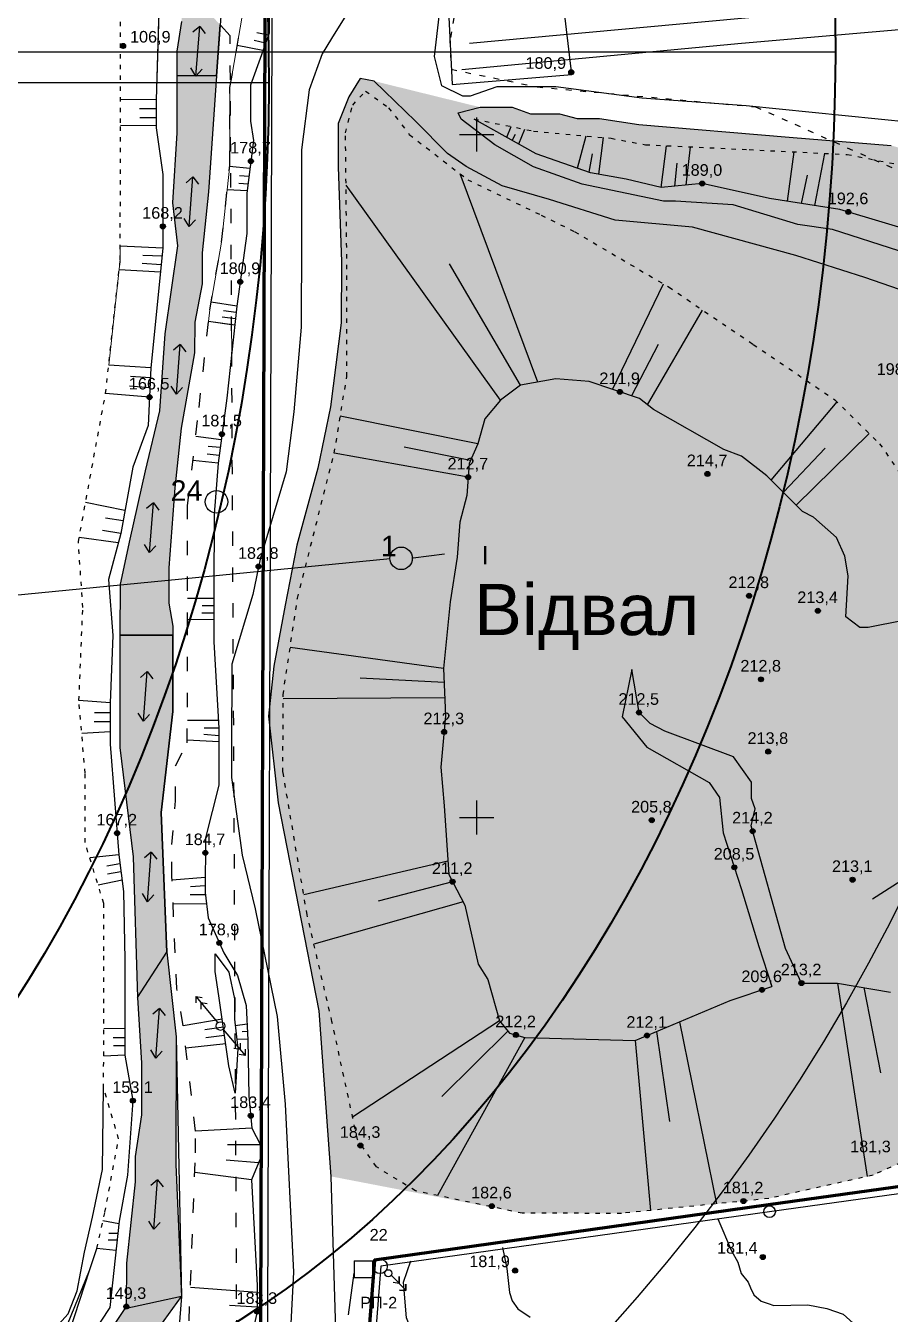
# Model space of a CAD drawing. Header units: millimetres. Extents: x 6127 to 9314, y 4730 to 7085.
# Drawn here: x 7268 to 7521.1, y 5654.5 to 6031.9 of the extents above; entities that cross this region are included whole.
import ezdxf

# ---------------------------------------------------------------- set-up
doc = ezdxf.new("R2010")
doc.units = ezdxf.units.MM
doc.header["$LTSCALE"] = 0.7
doc.linetypes.add('ACAD_ISO03W100', pattern=[30, 12, -18])
for name, color, linetype in [('відм', 14, 'Continuous'), ('горизонталі', 22, 'Continuous'), ('горный отвод', 7, 'Continuous'), ('свердловини', 7, 'Continuous'), ('чорн', 255, 'Continuous')]:
    doc.layers.add(name, color=color, linetype=linetype)
doc.layers.add('ИзосеймРадиус', color=90, linetype='Continuous', lineweight=30)
doc.layers.add('СейсмобезпечнаВідстань', color=210, linetype='Continuous', lineweight=30)
doc.styles.get("Standard").update_dxf_attribs({"font": 'arial.ttf'})

# ---------------------------------------------------------------- blocks, each defined once
blk = doc.blocks.new('1')
at = {"layer": 'чорн', "color": 7, "ltscale": 0.2, "transparency": 33554687}
for p, q in [((5601.51, 1990.78), (5598.6, 1986.67)), ((5594.99, 1981.51), (5597.87, 1985.63))]:
    blk.add_line(p, q, dxfattribs=at)
for points in [[(5601.51, 1990.78), (5600.59, 1990.54)], [(5601.51, 1990.78), (5601.59, 1989.83)], [(5600.83, 1989.82), (5599.91, 1989.58)], [(5600.83, 1989.82), (5600.92, 1988.87)], [(5595.66, 1982.47), (5595.57, 1983.42)], [(5594.99, 1981.51), (5594.9, 1982.46)], [(5594.99, 1981.51), (5595.9, 1981.75)], [(5595.66, 1982.47), (5596.58, 1982.71)]]:
    blk.add_lwpolyline(points, dxfattribs=at)
blk.add_circle((5598.25, 1986.14), 0.633, dxfattribs=at)

msp = doc.modelspace()

# ---------------------------------------------------------------- hatches: boundary and pattern name
at = {"ltscale": 0.2, "transparency": 33554687}
h = msp.add_hatch(color=8, dxfattribs=at)
h.dxf.hatch_style = 1
h.paths.add_polyline_path([(7312.24, 6024.44), (7312.23, 6017.23), (7323.79, 6017.23), (7324.86, 6032.14), (7314.59, 6043.47), (7313.54, 6033.14)])
h = msp.add_hatch(color=8, dxfattribs=at)
h.dxf.hatch_style = 1
h.paths.add_polyline_path([(7323.79, 6017.23), (7312.23, 6017.23), (7312.21, 6000.53), (7310.89, 5980.04), (7312.37, 5967.44), (7308.66, 5941.62), (7307.14, 5919.05), (7302.95, 5901.55), (7298.46, 5881.52), (7295.58, 5868.31), (7295.58, 5868.01), (7309.83, 5869.4), (7309.83, 5873.11), (7311.59, 5896.56), (7313.43, 5914.02), (7317.42, 5936.05), (7317.43, 5945.07), (7319.63, 5956.32), (7319.64, 5965.31), (7321.49, 5983.26)])
h.paths.add_polyline_path([(7309.82, 5862.74), (7309.83, 5869.4), (7295.58, 5868.01), (7295.56, 5853.41), (7311.04, 5853.41), (7311.04, 5856.03)])
h.paths.add_polyline_path([(7296.8, 5923.49), (7310.38, 5923.47), (7310.39, 5930.48), (7296.8, 5930.49)], flags=25)
h.paths.add_polyline_path([(7300.7, 5973.49), (7314.29, 5973.47), (7314.29, 5980.48), (7300.71, 5980.5)], flags=25)
h.paths.add_polyline_path([(7308.88, 5891.22), (7321.21, 5891.23), (7321.2, 5900.27), (7308.87, 5900.25)], flags=24)
h = msp.add_hatch(color=8, dxfattribs=at)
h.dxf.hatch_style = 1
h.paths.add_polyline_path([(7311.01, 5831.01), (7311.01, 5853.41), (7295.56, 5853.41), (7295.52, 5820.45), (7299.39, 5788.42), (7300.68, 5747.27), (7309.32, 5760.52), (7307.59, 5801.42)])
h.paths.add_polyline_path([(7287.29, 5795.78), (7300.88, 5795.76), (7300.88, 5802.77), (7287.3, 5802.79)], flags=9)
h = msp.add_hatch(color=8, dxfattribs=at)
h.dxf.hatch_style = 1
h.paths.add_polyline_path([(7311.95, 5698.36), (7312, 5735.74), (7309.32, 5760.52), (7300.68, 5747.27), (7301.84, 5728.07), (7301.82, 5712.85), (7300.05, 5700.7), (7300.04, 5693.29), (7297.42, 5669.48), (7297.41, 5657.45, -0.413869), (7298.14, 5656.72, -0.139268), (7298.03, 5656.34), (7313.57, 5659.73)])
h.paths.add_polyline_path([(7290, 5657.12), (7303.59, 5657.11), (7303.6, 5664.11), (7290.01, 5664.13)], flags=9)
h.paths.add_polyline_path([(7291.94, 5717.45), (7305.52, 5717.44), (7305.53, 5724.44), (7291.94, 5724.46)], flags=9)
h = msp.add_hatch(color=8, dxfattribs=at)
h.dxf.hatch_style = 1
h.paths.add_polyline_path([(7313.57, 5659.73), (7298.03, 5656.34, -0.424208), (7297, 5656.11), (7289.88, 5645.42), (7284.09, 5638.97), (7274.09, 5623.35), (7271.72, 5618.1), (7269.12, 5601.03), (7270.42, 5583.94), (7270.41, 5574.94), (7271.94, 5560.79), (7284.79, 5565.46), (7284.79, 5568.01), (7283.22, 5582.7), (7283.25, 5607.17), (7286.35, 5621.96), (7290.7, 5628.1)])
h.paths.add_polyline_path([(7285.94, 5621.47), (7299.52, 5621.45), (7299.53, 5628.46), (7285.95, 5628.48)], flags=24)
at = {"layer": 'відм', "ltscale": 0.2}
h = msp.add_hatch(color=256, dxfattribs=at)
h.dxf.hatch_style = 1
h.paths.add_polyline_path([(7297.18, 6025.95, 1), (7295.72, 6025.95, 1)])
h = msp.add_hatch(color=32, dxfattribs=at)
h.dxf.hatch_style = 1
h.paths.add_polyline_path([(7484.5, 5671.24, 1), (7483.04, 5671.24, 1)])
h = msp.add_hatch(color=32, dxfattribs=at)
h.dxf.hatch_style = 1
h.paths.add_polyline_path([(7411.97, 5667.28, 1), (7410.51, 5667.28, 1)])
at = {"layer": 'чорн', "ltscale": 0.2}
h = msp.add_hatch(color=256, dxfattribs=at)
h.dxf.hatch_style = 1
h.paths.add_polyline_path([(7428.43, 6018.24, 1), (7426.97, 6018.24, 1)])
at = {"layer": 'чорн', "ltscale": 0.2, "true_color": 0xf5f500}
h = msp.add_hatch(color=2, dxfattribs=at)
h.dxf.hatch_style = 1
h.paths.add_polyline_path([(7594.9, 5772.17), (7601.74, 5784.57), (7612.96, 5807.35), (7615.81, 5818.55), (7619.15, 5884.67), (7615.07, 5901.6), (7608.55, 5927.73), (7602.87, 5947.37), (7596.13, 5963.26), (7589.81, 5971.68), (7580.77, 5977.39), (7556.46, 5986.69), (7521.33, 5996.81), (7491.5, 5999.28), (7447.45, 6002.95), (7435.91, 6004.7), (7429.43, 6004.71), (7424.29, 6006.1), (7415.8, 6006.11), (7410.37, 6008), (7400.98, 6008.01), (7369.96, 6015.66), (7365.9, 6016.44), (7362.57, 6011.03), (7359.44, 6003.22), (7359.42, 5990.5), (7360.37, 5962.75), (7360.35, 5944.9), (7357.22, 5920.26), (7353.5, 5902.25), (7347.36, 5879.74), (7343.89, 5862.19), (7340.56, 5844.34), (7339.07, 5829.65), (7341.91, 5804.24), (7353.8, 5743.38), (7357.27, 5694.88), (7413.35, 5684.07), (7442.36, 5684.03), (7485.55, 5688.38), (7516.07, 5695.23), (7544.27, 5707.9), (7551.94, 5710), (7563.51, 5715.69), (7576.84, 5730.68), (7568.62, 5734.45), (7575.33, 5739.18), (7580.08, 5750.44)])
at = {"layer": 'чорн', "ltscale": 0.2}
h = msp.add_hatch(color=256, dxfattribs=at)
h.dxf.hatch_style = 1
h.paths.add_polyline_path([(7334.6, 5992.19, 1), (7333.14, 5992.19, 1)])
h = msp.add_hatch(color=256, dxfattribs=at)
h.dxf.hatch_style = 1
h.paths.add_polyline_path([(7466.77, 5985.66, 1), (7465.31, 5985.66, 1)])
h = msp.add_hatch(color=256, dxfattribs=at)
h.dxf.hatch_style = 1
h.paths.add_polyline_path([(7509.55, 5977.33, 1), (7508.09, 5977.33, 1)])
h = msp.add_hatch(color=256, dxfattribs=at)
h.dxf.hatch_style = 1
h.paths.add_polyline_path([(7308.84, 5973.09, 1), (7307.38, 5973.09, 1)])
h = msp.add_hatch(color=256, dxfattribs=at)
h.dxf.hatch_style = 1
h.paths.add_polyline_path([(7331.51, 5956.87, 1), (7330.04, 5956.87, 1)])
h = msp.add_hatch(color=256, dxfattribs=at)
h.dxf.hatch_style = 1
h.paths.add_polyline_path([(7442.68, 5924.63, 1), (7441.22, 5924.63, 1)])
h = msp.add_hatch(color=256, dxfattribs=at)
h.dxf.hatch_style = 1
h.paths.add_polyline_path([(7304.94, 5923.09, 1), (7303.47, 5923.09, 1)])
h = msp.add_hatch(color=256, dxfattribs=at)
h.dxf.hatch_style = 1
h.paths.add_polyline_path([(7326.13, 5912.26, 1), (7324.67, 5912.26, 1)])
h = msp.add_hatch(color=256, dxfattribs=at)
h.dxf.hatch_style = 1
h.paths.add_polyline_path([(7398.23, 5899.64, 1), (7396.77, 5899.64, 1)])
h = msp.add_hatch(color=256, dxfattribs=at)
h.dxf.hatch_style = 1
h.paths.add_polyline_path([(7468.28, 5900.6, 1), (7466.82, 5900.6, 1)])
h = msp.add_hatch(color=256, dxfattribs=at)
h.dxf.hatch_style = 1
h.paths.add_polyline_path([(7336.87, 5873.47, 1), (7335.4, 5873.48, 1)])
h = msp.add_hatch(color=256, dxfattribs=at)
h.dxf.hatch_style = 1
h.paths.add_polyline_path([(7480.47, 5864.91, 1), (7479.01, 5864.91, 1)])
h = msp.add_hatch(color=256, dxfattribs=at)
h.dxf.hatch_style = 1
h.paths.add_polyline_path([(7500.64, 5860.52, 1), (7499.17, 5860.52, 1)])
h = msp.add_hatch(color=256, dxfattribs=at)
h.dxf.hatch_style = 1
h.paths.add_polyline_path([(7483.98, 5840.45, 1), (7482.52, 5840.45, 1)])
h = msp.add_hatch(color=256, dxfattribs=at)
h.dxf.hatch_style = 1
h.paths.add_polyline_path([(7448.26, 5830.72, 1), (7446.8, 5830.72, 1)])
h = msp.add_hatch(color=256, dxfattribs=at)
h.dxf.hatch_style = 1
h.paths.add_polyline_path([(7391.2, 5825.03, 1), (7389.74, 5825.03, 1)])
h = msp.add_hatch(color=256, dxfattribs=at)
h.dxf.hatch_style = 1
h.paths.add_polyline_path([(7486.08, 5819.27, 1), (7484.62, 5819.27, 1)])
h = msp.add_hatch(color=256, dxfattribs=at)
h.dxf.hatch_style = 1
h.paths.add_polyline_path([(7451.98, 5799.17, 1), (7450.51, 5799.18, 1)])
h = msp.add_hatch(color=256, dxfattribs=at)
h.dxf.hatch_style = 1
h.paths.add_polyline_path([(7481.54, 5795.96, 1), (7480.08, 5795.96, 1)])
h = msp.add_hatch(color=256, dxfattribs=at)
h.dxf.hatch_style = 1
h.paths.add_polyline_path([(7295.43, 5795.38, 1), (7293.97, 5795.38, 1)])
h = msp.add_hatch(color=256, dxfattribs=at)
h.dxf.hatch_style = 1
h.paths.add_polyline_path([(7321.28, 5789.62, 1), (7319.82, 5789.62, 1)])
h = msp.add_hatch(color=256, dxfattribs=at)
h.dxf.hatch_style = 1
h.paths.add_polyline_path([(7476.17, 5785.38, 1), (7474.71, 5785.38, 1)])
h = msp.add_hatch(color=256, dxfattribs=at)
h.dxf.hatch_style = 1
h.paths.add_polyline_path([(7393.66, 5781.17, 1), (7392.19, 5781.17, 1)])
h = msp.add_hatch(color=256, dxfattribs=at)
h.dxf.hatch_style = 1
h.paths.add_polyline_path([(7510.8, 5781.75, 1), (7509.34, 5781.75, 1)])
h = msp.add_hatch(color=256, dxfattribs=at)
h.dxf.hatch_style = 1
h.paths.add_polyline_path([(7325.38, 5763.23, 1), (7323.91, 5763.24, 1)])
h = msp.add_hatch(color=256, dxfattribs=at)
h.dxf.hatch_style = 1
h.paths.add_polyline_path([(7495.81, 5751.49, 1), (7494.34, 5751.49, 1)])
h = msp.add_hatch(color=256, dxfattribs=at)
h.dxf.hatch_style = 1
h.paths.add_polyline_path([(7484.27, 5749.49, 1), (7482.8, 5749.49, 1)])
h = msp.add_hatch(color=256, dxfattribs=at)
h.dxf.hatch_style = 1
h.paths.add_polyline_path([(7412.22, 5736.29, 1), (7410.76, 5736.29, 1)])
h = msp.add_hatch(color=256, dxfattribs=at)
h.dxf.hatch_style = 1
h.paths.add_polyline_path([(7450.59, 5736.12, 1), (7449.13, 5736.12, 1)])
h = msp.add_hatch(color=256, dxfattribs=at)
h.dxf.hatch_style = 1
h.paths.add_polyline_path([(7300.08, 5717.05, 1), (7298.61, 5717.06, 1)])
h = msp.add_hatch(color=256, dxfattribs=at)
h.dxf.hatch_style = 1
h.paths.add_polyline_path([(7334.6, 5712.62, 1), (7333.13, 5712.62, 1)])
h = msp.add_hatch(color=256, dxfattribs=at)
h.dxf.hatch_style = 1
h.paths.add_polyline_path([(7366.69, 5703.9, 1), (7365.22, 5703.9, 1)])
h = msp.add_hatch(color=256, dxfattribs=at)
h.dxf.hatch_style = 1
h.paths.add_polyline_path([(7405.14, 5686.15, 1), (7403.68, 5686.16, 1)])
h = msp.add_hatch(color=256, dxfattribs=at)
h.dxf.hatch_style = 1
h.paths.add_polyline_path([(7478.82, 5687.63, 1), (7477.36, 5687.63, 1)])
h = msp.add_hatch(color=256, dxfattribs=at)
h.dxf.hatch_style = 1
h.paths.add_polyline_path([(7298.14, 5656.72, 1), (7296.68, 5656.72, 1)])
h = msp.add_hatch(color=256, dxfattribs=at)
h.dxf.hatch_style = 1
h.paths.add_polyline_path([(7336.46, 5655.26, 1), (7335, 5655.26, 1)])

# ---------------------------------------------------------------- linework, layer by layer
at = {"color": 8, "ltscale": 0.2, "transparency": 33554687}
for points in [[(7323.79, 6017.23), (7324.86, 6032.14)], [(7323.79, 6017.23), (7312.23, 6017.23)], [(7309.32, 5760.52), (7307.59, 5801.42), (7311.01, 5831.01), (7311.01, 5853.41), (7295.56, 5853.41), (7295.52, 5820.45), (7299.39, 5788.42), (7300.68, 5747.27), (7309.32, 5760.52)], [(7295.56, 5853.41), (7311.04, 5853.41)], [(7300.68, 5747.27), (7309.32, 5760.52), (7312, 5735.74), (7313.57, 5659.73)], [(7313.57, 5659.73), (7297, 5656.11)], [(7297, 5656.11), (7297.41, 5657.45)]]:
    msp.add_lwpolyline(points, dxfattribs=at)
at = {"ltscale": 0.2, "transparency": 33554687}
msp.add_lwpolyline([(7290.7, 5628.1), (7313.57, 5659.73)], dxfattribs=at)
at = {"color": 3, "ltscale": 0.2, "transparency": 33554687}
for centre, radius in [((7031.15, 6019.46), 550), ((7118.46, 5800.5), 553)]:
    msp.add_circle(centre, radius, dxfattribs=at)
at = {"layer": 'відм', "color": 7, "ltscale": 0.2}
msp.add_circle((7296.45, 6025.95), 0.733, dxfattribs=at)
at = {"layer": 'відм', "color": 32, "ltscale": 0.2}
for centre in [(7483.77, 5671.24), (7411.24, 5667.28)]:
    msp.add_circle(centre, 0.733, dxfattribs=at)
at = {"layer": 'горизонталі', "color": 32}
for points in [[(7470.62, 5682.41), (7474.56, 5673.04), (7476.43, 5669.72), (7477.46, 5666.4), (7479.53, 5663.91), (7480.15, 5662.25), (7481.19, 5660.17), (7483.26, 5658.3), (7485.33, 5657.68), (7486.99, 5657.05), (7496.95, 5657.25), (7502.55, 5656.2), (7507.32, 5654.54), (7510.22, 5651.84)], [(7407.55, 5674.04), (7408.78, 5667.93), (7409.61, 5660.88), (7410.43, 5658.39), (7412.09, 5656.1), (7415.61, 5653.61)], [(7362.42, 5654.28), (7364.11, 5666.57)]]:
    msp.add_lwpolyline(points, dxfattribs=at)
at = {"layer": 'горизонталі', "color": 22}
msp.add_lwpolyline([(7386.13, 5638.91), (7387.17, 5637.29), (7386.13, 5638.91), (7384.27, 5641.82), (7382.41, 5644.93), (7381.37, 5648.67), (7379.42, 5653.45), (7378.56, 5663.86), (7380.67, 5670.14)], dxfattribs=at)
at = {"layer": 'горный отвод', "color": 7, "ltscale": 0.2}
for points in [[(7101.75, 5118.13), (6763.7, 5216.95), (6669.54, 5363.81), (6703.57, 5437.88), (6904.12, 5595.57), (6921.23, 6210.33), (7090.25, 6238.81), (7199.86, 6190.22), (7293.11, 6086.23), (7361.1, 6123.46), (7378.12, 6087.96), (7340.09, 6060.82), (7338.46, 5566.72), (7475, 5378.32), (7101.75, 5118.13)], [(8210.56, 6196.61), (8225.4, 6093.88), (8228.28, 6077.75), (7867.23, 6042.06), (7884.37, 5811.65), (7998.72, 5796.99), (8009.93, 5714.66), (7893.11, 5741.23), (7485.75, 5684.53), (7371.91, 5668.57), (7363.94, 5566.46)], [(8007.55, 5717.27), (7893.2, 5743.27), (7485.48, 5686.52), (7370.03, 5670.34), (7361.89, 5566.02)], [(8007.55, 5717.27), (7893.2, 5743.27), (7485.48, 5686.52), (7370.03, 5670.34), (7361.89, 5566.02)], [(8007.55, 5717.27), (7893.2, 5743.27), (7485.48, 5686.52), (7370.03, 5670.34), (7361.89, 5566.02)], [(8007.55, 5717.26), (7893.2, 5743.27), (7485.48, 5686.52), (7370.03, 5670.33), (7361.89, 5566.03)]]:
    msp.add_lwpolyline(points, dxfattribs=at)
at = {"layer": 'горный отвод', "color": 1, "lineweight": 200, "ltscale": 0.2}
msp.add_lwpolyline([(7101.39, 5120.34), (6764.99, 5218.68), (6671.84, 5363.97), (6705.21, 5436.59), (6906.11, 5594.56), (6923.21, 6208.61), (7089.99, 6236.71), (7198.64, 6188.54), (7292.67, 6083.68), (7360.2, 6120.66), (7375.56, 6088.62), (7338.07, 6061.87), (7336.43, 5566.06), (7472.15, 5378.8)], close=True, dxfattribs=at)
at = {"layer": 'горный отвод', "color": 2, "lineweight": 200, "ltscale": 0.2}
msp.add_lwpolyline([(8007.55, 5717.26), (7893.2, 5743.26), (7485.48, 5686.52), (7370.03, 5670.33), (7361.89, 5566.03)], dxfattribs=at)
at = {"layer": 'ИзосеймРадиус', "color": 6, "lineweight": 40, "ltscale": 0.2, "transparency": 33554687}
for centre in [(7199.06, 6028.97), (7033.19, 6020.11)]:
    msp.add_ellipse(centre, major_axis=(6.57, -414.64), ratio=0.737732, dxfattribs=at)
at = {"layer": 'свердловини', "color": 7, "ltscale": 0.5}
msp.add_line((7374.64, 5875.73), (7228.78, 5861.48), dxfattribs=at)
at = {"layer": 'свердловини', "color": 5, "linetype": 'ACAD_ISO03W100', "lineweight": 30, "ltscale": 0.5}
for points in [[(7327.8, 6028.9), (7187.35, 6183.83)], [(6710, 5436.7), (6672.97, 5363.75), (6765.55, 5219.44), (7100.96, 5123.03), (7465.14, 5379.32), (7330.21, 5564.54), (7327.8, 6028.9)]]:
    msp.add_lwpolyline(points, dxfattribs=at)
at = {"layer": 'свердловини', "color": 7}
for centre in [(7323.83, 5892.43), (7377.86, 5875.88)]:
    msp.add_circle(centre, 3.29, dxfattribs=at)
at = {"layer": 'СейсмобезпечнаВідстань', "color": 6, "ltscale": 0.2, "transparency": 33554687}
for p, q in [((6893.16, 6024.18), (7505.02, 6024.18)), ((6727.3, 6015.26), (7339.11, 6015.26))]:
    msp.add_line(p, q, dxfattribs=at)
at = {"layer": 'чорн', "color": 7, "lineweight": 0, "ltscale": 0.2}
for p, q in [((7306.14, 6010.14), (7307.19, 6045.32)), ((7327.74, 6013.75), (7331.66, 6036.3)), ((7313.54, 6033.14), (7312.24, 6024.44)), ((7312.24, 6024.44), (7312.21, 6000.53)), ((7327.71, 5991.05), (7327.74, 6013.75)), ((7306.13, 6001.94), (7306.14, 6010.14)), ((7308.13, 5988.3), (7306.13, 6001.94)), ((7312.21, 6000.53), (7310.89, 5980.04)), ((7325.3, 5968.5), (7327.71, 5991.05)), ((7308.11, 5973.82), (7308.13, 5988.3)), ((7310.89, 5980.04), (7312.37, 5967.44)), ((7308.1, 5966.68), (7308.11, 5972.36)), ((7295.64, 5963.32), (7295.65, 5967.26)), ((7295.65, 5967.26), (7308.1, 5966.68)), ((7312.37, 5967.44), (7308.66, 5941.62)), ((7321.86, 5948.66), (7325.3, 5968.5)), ((7292.25, 5932.49), (7295.64, 5963.32)), ((7321.48, 5945.24), (7321.86, 5948.66)), ((7328.24, 5944.27), (7321.48, 5945.24)), ((7308.66, 5941.62), (7307.14, 5919.05)), ((7326.82, 5922.8), (7328.28, 5936.04)), ((7304.62, 5931.68), (7292.25, 5932.49)), ((7303.81, 5914.77), (7304.62, 5931.68)), ((7324.26, 5903.76), (7326.82, 5922.8)), ((7307.14, 5919.05), (7302.95, 5901.55)), ((7299.29, 5902.61), (7303.81, 5914.77)), ((7295.76, 5883.11), (7299.29, 5902.61)), ((7323.1, 5888.83), (7324.26, 5903.76)), ((7302.95, 5901.55), (7298.46, 5881.52)), ((7323.07, 5866.45), (7323.1, 5888.83)), ((7292.22, 5869.7), (7295.76, 5883.11)), ((7298.46, 5881.52), (7295.58, 5868.31)), ((7293.46, 5853.27), (7292.22, 5869.7)), ((7295.58, 5868.31), (7295.56, 5853.41)), ((7323.06, 5851.41), (7323.07, 5866.45)), ((7292.73, 5833.58), (7293.46, 5853.27)), ((7295.56, 5853.41), (7295.52, 5820.45)), ((7324.54, 5826.15), (7323.06, 5851.41)), ((7292.71, 5821.41), (7292.73, 5833.58)), ((7324.52, 5809.45), (7324.54, 5826.15)), ((7295.18, 5789.01), (7292.71, 5821.41)), ((7295.52, 5820.45), (7299.39, 5788.42)), ((7320.56, 5794.06), (7324.52, 5809.45)), ((7320.54, 5778.03), (7320.56, 5794.06)), ((7296.6, 5778.35), (7295.18, 5789.01)), ((7299.39, 5788.42), (7300.68, 5747.27)), ((7296.97, 5758.34), (7296.6, 5778.35)), ((7321.34, 5770.58), (7320.54, 5778.03)), ((7325.94, 5760.35), (7321.34, 5770.58)), ((7329.22, 5754.96), (7325.94, 5760.35)), ((7296.94, 5738.16), (7296.97, 5758.34)), ((7300.68, 5747.27), (7301.84, 5728.07)), ((7296.93, 5730.37), (7296.94, 5738.16)), ((7299.34, 5717.05), (7296.93, 5730.37)), ((7301.84, 5728.07), (7301.82, 5712.85)), ((7297.72, 5695.2), (7299.34, 5717.05)), ((7301.82, 5712.85), (7300.05, 5700.7)), ((7300.05, 5700.7), (7300.04, 5693.29)), ((7295.29, 5681.78), (7297.72, 5695.2)), ((7300.04, 5693.29), (7297.42, 5669.48)), ((7292.57, 5656.42), (7295.29, 5681.78)), ((7297.42, 5669.48), (7297.41, 5656.72)), ((7297.41, 5656.72), (7289.88, 5645.42)), ((7277.34, 5633.33), (7292.57, 5656.42))]:
    msp.add_line(p, q, dxfattribs=at)
at = {"layer": 'чорн', "color": 7, "ltscale": 0.15}
for p, q in [((7325.59, 6042.21), (7323.79, 6017.23)), ((7323.79, 6017.23), (7321.49, 5983.26)), ((7408.78, 5999.21), (7410.11, 6002.35)), ((7410.42, 5998.29), (7411.35, 6000.15)), ((7412.32, 5997.23), (7414.12, 6001.54)), ((7429.49, 5990.15), (7432.1, 5999.6)), ((7435.77, 5988.36), (7437.17, 5999.12)), ((7453.97, 5984.47), (7455.6, 5996.72)), ((7461.31, 5985.2), (7462.56, 5996.39)), ((7432.9, 5988.96), (7433.91, 5994.36)), ((7491.02, 5980.45), (7493, 5994.93)), ((7499.01, 5979.22), (7501.92, 5994.49)), ((7458.05, 5984.88), (7458.69, 5991.59)), ((7407.01, 5922.21), (7361.74, 5985.21)), ((7417.91, 5927.48), (7395.12, 5988.51)), ((7495.12, 5979.82), (7496.86, 5988.13)), ((7321.49, 5983.26), (7319.64, 5965.31)), ((7319.64, 5965.31), (7319.63, 5956.32)), ((7412.83, 5926.57), (7392.07, 5962.13)), ((7319.63, 5956.32), (7317.43, 5945.07)), ((7439.75, 5925.36), (7454.69, 5956.25)), ((7450.01, 5920.87), (7466.14, 5948.61)), ((7317.43, 5945.07), (7317.42, 5936.05)), ((7317.42, 5936.05), (7313.43, 5914.02)), ((7453.18, 5938.51), (7445.37, 5923.49)), ((7486.22, 5898.82), (7505.5, 5921.72)), ((7400.37, 5909.39), (7360.07, 5917.53)), ((7313.43, 5914.02), (7311.59, 5896.56)), ((7493.52, 5891.5), (7514.9, 5912.49)), ((7397.5, 5899.64), (7358.3, 5906.71)), ((7398.19, 5904.53), (7378.76, 5908.44)), ((7489.79, 5895.25), (7502.02, 5908.19)), ((7311.59, 5896.56), (7309.83, 5873.11)), ((7309.83, 5873.11), (7309.82, 5862.74)), ((7309.82, 5862.74), (7311.04, 5856.03)), ((7311.04, 5856.03), (7311.01, 5831.01)), ((7390.24, 5843.62), (7345.37, 5849.79)), ((7390.43, 5839.56), (7365.85, 5840.75)), ((7390.65, 5835.07), (7343.3, 5834.78)), ((7311.01, 5831.01), (7307.59, 5801.42)), ((7307.59, 5801.42), (7309.32, 5760.52)), ((7391.57, 5787.15), (7349.34, 5777.34)), ((7392.92, 5781.17), (7371.12, 5775.47)), ((7396, 5775.26), (7352.34, 5762.86)), ((7309.32, 5760.52), (7312, 5735.74)), ((7505.65, 5751.47), (7514.31, 5694.84)), ((7513.4, 5750.16), (7518.2, 5725.21)), ((7406.66, 5740.42), (7363.68, 5712.2)), ((7470.32, 5686.85), (7459.43, 5740.14)), ((7409.13, 5737.37), (7389.83, 5718.25)), ((7452.66, 5737.29), (7456.48, 5710.91)), ((7312, 5735.74), (7311.95, 5698.36)), ((7414.12, 5735.57), (7388.56, 5689.26)), ((7446.39, 5734.66), (7450.86, 5684.89)), ((7311.95, 5698.36), (7313.57, 5659.73)), ((7286.59, 5667.31), (7288.77, 5673.77)), ((7280.21, 5651.53), (7286.59, 5667.31)), ((7313.57, 5659.73), (7311.88, 5637.72))]:
    msp.add_line(p, q, dxfattribs=at)
at = {"layer": 'чорн', "ltscale": 0.2, "transparency": 33554687}
for p, q in [((7399.99, 6004.99), (7399.99, 5994.99)), ((7394.99, 5999.99), (7404.99, 5999.99)), ((7394.99, 5999.99), (7394.99, 5999.99)), ((7394.99, 5999.99), (7399.99, 5999.99)), ((7399.99, 5804.99), (7399.99, 5794.99)), ((7394.99, 5799.99), (7404.99, 5799.99)), ((7394.99, 5799.99), (7394.99, 5799.99)), ((7394.99, 5799.99), (7399.99, 5799.99))]:
    msp.add_line(p, q, dxfattribs=at)
at = {"layer": 'чорн', "color": 7, "ltscale": 0.2, "transparency": 33554687}
for p, q in [((7399.99, 6004.99), (7399.99, 5994.99)), ((7394.99, 5999.99), (7404.99, 5999.99)), ((7394.99, 5999.99), (7394.99, 5999.99)), ((7394.99, 5999.99), (7399.99, 5999.99)), ((7399.99, 5804.99), (7399.99, 5794.99)), ((7394.99, 5799.99), (7404.99, 5799.99)), ((7394.99, 5799.99), (7394.99, 5799.99)), ((7394.99, 5799.99), (7399.99, 5799.99))]:
    msp.add_line(p, q, dxfattribs=at)
at = {"layer": 'чорн', "color": 5, "lineweight": 0, "ltscale": 0.2}
msp.add_line((7328.28, 5936.04), (7328.24, 5944.27), dxfattribs=at)
at = {"layer": 'чорн', "color": 7, "ltscale": 0.5}
msp.add_line((7390.56, 5877.14), (7381.37, 5875.89), dxfattribs=at)
at = {"layer": 'чорн', "color": 7, "ltscale": 0.2}
for p, q in [((7292.73, 5833.58), (7283.54, 5834.29)), ((7292.72, 5830.61), (7288.1, 5830.61)), ((7292.72, 5827.98), (7288.03, 5827.99)), ((7292.72, 5825.06), (7284.36, 5824.55)), ((7295.18, 5789.01), (7286.69, 5788.19)), ((7295.53, 5786.39), (7291.67, 5785.75)), ((7296.16, 5781.65), (7289.18, 5780.16)), ((7295.85, 5784.02), (7291.9, 5783.38)), ((7296.94, 5738.16), (7290.79, 5738.11)), ((7296.94, 5735.44), (7293.58, 5735.45)), ((7296.94, 5733.1), (7293.67, 5733.1)), ((7296.93, 5730.37), (7290.78, 5730.12)), ((7295.21, 5680.95), (7290.58, 5681.8)), ((7294.69, 5676.14), (7292.13, 5676.14)), ((7294.9, 5678.1), (7292.25, 5678.11)), ((7294.37, 5673.15), (7288.77, 5673.77))]:
    msp.add_line(p, q, dxfattribs=at)
at = {"layer": 'чорн', "color": 7, "linetype": 'ACAD_ISO03W100', "ltscale": 0.2}
for points in [[(7373.05, 6147.77), (7373.05, 6147.77), (7397.37, 6059.08), (7392.17, 6027.52), (7392.56, 6019.1), (7417.71, 6013.95), (7481.65, 6008.12)], [(7481.65, 6008.12), (7545.82, 5979.52), (7576.53, 5966.21), (7617.65, 5948.72), (7650.05, 5937.76), (7650.05, 5937.76), (7650.05, 5937.76)]]:
    msp.add_lwpolyline(points, dxfattribs=at)
at = {"layer": 'чорн', "color": 7, "ltscale": 0.5}
for points in [[(7395.68, 6019.09), (7477.5, 6026.77), (7594.56, 6036.89), (7703.39, 6046.46), (7786.07, 6054.03), (7884.52, 6063.04), (7991.52, 6070.92), (8024.71, 6073.04), (8048.73, 6077.21), (8066.85, 6079.74), (8088.78, 6080.86), (8130.7, 6085.43), (8183.66, 6091.2), (8226.26, 6095.78)], [(7414.49, 6091.66), (7393.23, 6072.9), (7373.98, 6051.31), (7364.94, 6040.11), (7357.5, 6028.11), (7354.74, 6023.65), (7350.92, 6013.11), (7348.71, 5995.5), (7348.68, 5969.43), (7348.65, 5943.62), (7346.42, 5918.79), (7344.21, 5901.18), (7336.57, 5875.6), (7334.46, 5865.31), (7328.26, 5844.89), (7328.23, 5819.56), (7328.22, 5811.67), (7331.32, 5788.94), (7335.11, 5773.26), (7341.54, 5741.7), (7343.89, 5716.05), (7346.35, 5666.85), (7344.58, 5633.08)], [(7397.9, 6026.8), (7599.66, 6045.44), (7765.54, 6061.29), (7924.9, 6075.94), (8002.66, 6081.86), (8048.73, 6077.21)], [(7339.27, 6060.9), (7339.24, 6029.68), (7336.96, 6023.37), (7333.77, 6014.42), (7333.76, 6003.87), (7334.61, 5998.23), (7332.72, 5982.84), (7332.71, 5970.99), (7329.8, 5949.76), (7326.82, 5922.8), (7324.26, 5903.76), (7323.1, 5888.83), (7323.07, 5866.45), (7323.06, 5851.41), (7324.54, 5826.15), (7324.52, 5809.45), (7320.56, 5794.06), (7320.54, 5778.03), (7321.34, 5770.58), (7325.94, 5760.35), (7330.01, 5753.68), (7332.51, 5744.95), (7332.98, 5734.79), (7333.33, 5718.41), (7334.2, 5708.96), (7336.71, 5704.11), (7336.7, 5700.2), (7334.06, 5693.89), (7335.74, 5662.89), (7335.73, 5655.26), (7334.27, 5648.64)], [(7307.19, 6045.32), (7306.14, 6010.14), (7306.13, 6001.94), (7308.13, 5988.3), (7308.1, 5966.68), (7304.62, 5931.68), (7303.81, 5914.77), (7299.29, 5902.61), (7295.76, 5883.11), (7292.22, 5869.7), (7293.46, 5853.27), (7292.73, 5833.58), (7292.71, 5821.41), (7295.18, 5789.01), (7296.6, 5778.35), (7296.97, 5758.34), (7296.94, 5738.16), (7296.93, 5730.37), (7299.34, 5717.05), (7297.72, 5695.2), (7295.29, 5681.78), (7292.57, 5656.42), (7277.34, 5633.33)], [(7391.75, 6036.37), (7392.77, 6014.61), (7427.83, 6017.6), (7425.37, 6038.14), (7391.75, 6036.37)], [(7338.18, 6026.76), (7334.89, 6027.52)], [(7339.03, 6029.11), (7335.62, 6029.79)], [(7337.4, 6024.59), (7329.87, 6026.03)], [(7306.14, 6010.14), (7295.7, 6010.22)], [(7306.14, 6007.51), (7301.24, 6007.52)], [(7306.14, 6004.87), (7301.32, 6004.87)], [(7306.13, 6002.59), (7295.69, 6002.66)], [(7333.61, 5990.03), (7327.67, 5990.65)], [(7333.04, 5985.43), (7330.31, 5985.66)], [(7333.32, 5987.74), (7330.54, 5987.93)], [(7332.8, 5983.48), (7326.94, 5983.8)], [(7308.1, 5966.68), (7295.65, 5967.26)], [(7307.87, 5964.4), (7302.24, 5964.55)], [(7307.4, 5959.69), (7295.32, 5960.39)], [(7307.62, 5961.88), (7302.07, 5962.22)], [(7329.8, 5949.76), (7322.25, 5950.95)], [(7329.59, 5947.88), (7325.84, 5948.33)], [(7329.18, 5944.14), (7321.48, 5945.24)], [(7329.38, 5945.99), (7325.5, 5946.5)], [(7304.62, 5931.68), (7292.25, 5932.49)], [(7304.48, 5928.79), (7298.67, 5929.17)], [(7304.33, 5925.8), (7298.38, 5926.35)], [(7304.2, 5923.09), (7291.34, 5924.2)], [(7325.18, 5910.62), (7317.72, 5911.52)], [(7324.56, 5906.04), (7321.09, 5906.41)], [(7324.87, 5908.33), (7321.4, 5908.65)], [(7324.26, 5903.76), (7316.91, 5904.58)], [(7296.99, 5889.93), (7285.48, 5892.2)], [(7296.44, 5886.86), (7291.27, 5887.65)], [(7295.76, 5883.11), (7290.43, 5884.06)], [(7295.05, 5880.43), (7283.61, 5882)], [(7323.07, 5864.13), (7315.32, 5864.14)], [(7323.07, 5861.93), (7319.63, 5861.94)], [(7323.06, 5857.85), (7315.31, 5857.96)], [(7323.07, 5859.81), (7319.55, 5859.81)], [(7324.41, 5828.43), (7315.28, 5828.42)], [(7324.54, 5823.92), (7320.08, 5824.29)], [(7324.54, 5826.15), (7320.22, 5826.16)], [(7324.54, 5822.13), (7315.27, 5822.62)], [(7320.54, 5782.44), (7310.82, 5781.65)], [(7320.54, 5779.96), (7316.2, 5779.63)], [(7320.9, 5774.65), (7311.12, 5774.55)], [(7320.61, 5777.33), (7316.09, 5777.34)], [(7329.31, 5719.23), (7327.46, 5727.26), (7324.51, 5747.71), (7323.42, 5754.84), (7323.42, 5760.07)], [(7323.42, 5760.07), (7327.38, 5754.64), (7329.05, 5746.85), (7329.05, 5740.89), (7330.08, 5732.28), (7329.31, 5719.23)], [(7325.5, 5740.87), (7314.06, 5739)], [(7325.83, 5738.61), (7320.41, 5737.78)], [(7326.18, 5736.13), (7320.65, 5735.42)], [(7332.76, 5739.48), (7329.28, 5738.92)], [(7332.86, 5737.33), (7331.34, 5737.18)], [(7326.53, 5733.69), (7314.83, 5732.44)], [(7332.96, 5735.1), (7329.76, 5734.99)], [(7272.37, 5645.76), (7280.36, 5654.58), (7282.99, 5661.37), (7285.19, 5672.72), (7287.54, 5682.96), (7290.39, 5696.91), (7290.77, 5720.76)], [(7334.2, 5708.96), (7317.68, 5708.1)], [(7336.71, 5704.11), (7327.06, 5704.12)], [(7336.15, 5698.88), (7326.69, 5699.64)], [(7334.06, 5693.89), (7317.45, 5696)], [(7291.88, 5469.86), (7281.35, 5481.95), (7274.86, 5496.2), (7271.25, 5516.68), (7263.93, 5535.61), (7263.12, 5550.38), (7256.34, 5571.84), (7253.86, 5590.62), (7253.88, 5612.92), (7259.21, 5624.36), (7271.21, 5638.08), (7280.83, 5649.67), (7286.59, 5667.31)], [(7335.74, 5660.83), (7316.16, 5662.28)], [(7335.73, 5656.53), (7327.58, 5657.07)]]:
    msp.add_lwpolyline(points, dxfattribs=at)
at = {"layer": 'чорн', "color": 7, "linetype": 'ACAD_ISO03W100', "ltscale": 0.5}
msp.add_lwpolyline([(7314.96, 5631.57), (7316.2, 5663.21), (7317.68, 5701.78), (7317.68, 5708.1), (7314.06, 5739), (7312.16, 5749.87), (7310.77, 5782.76), (7310.78, 5792.02), (7311.83, 5804.81), (7311.84, 5815.13), (7315.27, 5821.83), (7315.31, 5855.85), (7315.35, 5891.24), (7318.72, 5920.05), (7321.86, 5948.66), (7325.3, 5968.5), (7327.71, 5991.05), (7327.74, 6013.75), (7331.66, 6036.3), (7331.68, 6049.63), (7339.81, 6069.4), (7359.83, 6080.31), (7376.59, 6089.1)], dxfattribs=at)
at = {"layer": 'чорн', "color": 7, "linetype": 'ACAD_ISO03W100', "ltscale": 0.15}
for points in [[(7288.77, 5673.77), (7291.16, 5684.39), (7295.15, 5705.91), (7290.77, 5720.76), (7290.8, 5745.58), (7290.82, 5760.95), (7290.83, 5774.81), (7285.32, 5792.62), (7285.34, 5812.96), (7283.54, 5834.29), (7284.68, 5861.5), (7283.37, 5880.71), (7291.34, 5924.2), (7295.64, 5963.32), (7295.69, 6003.39), (7295.73, 6040.32), (7292.9, 6046.34), (7279.32, 6052.66), (7274.12, 6059.16), (7256.88, 6067.44)], [(7544.27, 5707.9), (7516.07, 5695.23), (7485.55, 5688.38), (7442.36, 5684.03), (7413.35, 5684.07), (7382.07, 5690.62), (7370.62, 5697.68), (7365.09, 5705.66), (7357.63, 5740.19), (7350.33, 5771.5), (7343.28, 5813.28), (7343.3, 5835.89), (7347.51, 5864.19), (7358.3, 5906.71), (7361.96, 5929.13), (7362, 5960.58), (7361.58, 6000.5), (7363.69, 6008.61), (7367.49, 6012.75), (7374.21, 6007.85), (7380.26, 6000.02), (7397.36, 5986.77), (7418.9, 5976.4), (7428.69, 5971.55), (7456.32, 5955.29), (7480.97, 5938.53), (7504.87, 5922.33), (7517.98, 5909.46), (7527.07, 5896.28)], [(7399.28, 6004.52), (7416.66, 6001.03), (7439.34, 5998.92), (7449.42, 5997.01), (7479.75, 5995.58), (7508.52, 5994.16), (7531.8, 5989.57), (7561.74, 5979.24), (7581.79, 5968.78), (7587.03, 5964.61), (7591.2, 5957.95), (7597.12, 5940.83), (7603.17, 5921.03), (7609.84, 5898.81), (7613.92, 5877.25), (7615.85, 5847.71), (7615.81, 5818.55), (7612.96, 5807.35), (7601.74, 5784.57), (7594.9, 5772.17), (7580.08, 5750.44), (7575.33, 5739.18), (7568.62, 5734.45), (7576.84, 5730.68)]]:
    msp.add_lwpolyline(points, dxfattribs=at)
at = {"layer": 'чорн', "color": 7, "ltscale": 0.15}
for points in [[(7643.42, 5798.84), (7633.22, 5849.11), (7625.78, 5887.44), (7612.51, 5951.72), (7602.12, 5971.79), (7594.97, 5977.61), (7580.68, 5985.55), (7561.91, 5992.49), (7527.24, 6003.54), (7478.87, 6008.4), (7448.33, 6010.68), (7423.19, 6013.95), (7405.87, 6013.97), (7398.06, 6011.25), (7395.9, 6011.25), (7389.81, 6014.26), (7387.66, 6022.89), (7389.09, 6035.44)], [(7534.25, 5950.96), (7513.66, 5958.11), (7493.45, 5964.58), (7463.19, 5972.92), (7440.58, 5974.89), (7421.28, 5981.02), (7407.47, 5985), (7396.92, 5990.68), (7391.45, 5994.46), (7382.07, 6003.95), (7369.96, 6015.66), (7365.9, 6016.44), (7362.57, 6011.03), (7359.44, 6003.22), (7359.42, 5990.5), (7360.37, 5962.75), (7360.35, 5944.9), (7357.22, 5920.26), (7353.5, 5902.25), (7347.36, 5879.74), (7343.89, 5862.19), (7340.56, 5844.34), (7339.07, 5829.65), (7341.91, 5804.24), (7353.8, 5743.38), (7357.27, 5694.88), (7358.79, 5646.74)], [(7523.59, 5965.95), (7504.18, 5972.23), (7494.03, 5973.64), (7475.09, 5979.39), (7458.18, 5980.45), (7454.74, 5980.45), (7430.88, 5985.44), (7416.61, 5990.54), (7405.28, 5996.95), (7395.48, 6004.54), (7394.57, 6006.35), (7400.98, 6008.01), (7410.37, 6008), (7415.8, 6006.11), (7424.29, 6006.1), (7429.43, 6004.71), (7435.91, 6004.7), (7447.45, 6002.95), (7491.5, 5999.28), (7521.33, 5996.81)], [(7533.11, 5970.01), (7506.31, 5978.09), (7485.71, 5981.27), (7466.04, 5985.66), (7453.97, 5984.47), (7443.77, 5986.89), (7433.35, 5988.8), (7417.43, 5994.37), (7399.28, 6004.52)], [(7524.95, 5857.64), (7514.59, 5855.62), (7512.18, 5855.62), (7508.11, 5858.77), (7508.8, 5870.75), (7507.76, 5876.48), (7505.35, 5882), (7498.63, 5887.93), (7495.43, 5889.59), (7485, 5900.05), (7477.52, 5905.85), (7472.41, 5907.79), (7451.77, 5919.5), (7447.62, 5922.74), (7432.95, 5927.63), (7423.21, 5928.42), (7412.83, 5926.57), (7407.01, 5922.21), (7402.4, 5916.73), (7400.37, 5909.39), (7397.81, 5903.68), (7397.1, 5894.32), (7395.07, 5886.49), (7394.25, 5876.22), (7392.25, 5863.16), (7390.24, 5843.62), (7390.9, 5829.73), (7389.52, 5814.68), (7390.43, 5803.41), (7391.84, 5783.25), (7396.5, 5774.3), (7400.46, 5757.05), (7403.31, 5752.54), (7406.66, 5740.42), (7409.58, 5736.82), (7414.12, 5735.57), (7446.39, 5734.66), (7474.23, 5746.36), (7486.37, 5750.45)], [(7445.41, 5843.29), (7442.58, 5829.49), (7449.79, 5820.55), (7468.07, 5810.26), (7471.09, 5805.79), (7472.18, 5795.53), (7477.52, 5778.88), (7482.59, 5762.16), (7486.37, 5750.45)], [(7495.07, 5751.49), (7490.45, 5761.61), (7480.38, 5797.5), (7481.56, 5802.51), (7480.46, 5805.57), (7480.46, 5810.31), (7475.18, 5817.74), (7455.04, 5825.25), (7450.76, 5827.49), (7447.53, 5830.72), (7445.41, 5843.29)], [(7515.86, 5776.12), (7549.44, 5797.65)], [(7495.07, 5751.49), (7505.65, 5751.47), (7521.13, 5748.86)]]:
    msp.add_lwpolyline(points, dxfattribs=at)
at = {"layer": 'чорн', "color": 7}
msp.add_lwpolyline([(7313.54, 6033.14), (7312.24, 6024.44), (7312.21, 6000.53), (7310.89, 5980.04), (7312.37, 5967.44), (7308.66, 5941.62), (7307.14, 5919.05), (7302.95, 5901.55), (7298.46, 5881.52), (7295.58, 5868.31), (7295.56, 5853.41), (7295.52, 5820.45), (7299.39, 5788.42), (7300.68, 5747.27), (7301.84, 5728.07), (7301.82, 5712.85), (7300.05, 5700.7), (7300.04, 5693.29), (7297.42, 5669.48), (7297.41, 5656.72), (7289.88, 5645.42)], dxfattribs=at)
at = {"layer": 'чорн', "color": 1, "ltscale": 0.2, "transparency": 33554687}
for points in [[(7318.9, 6031.67), (7316.93, 6029.99)], [(7317.81, 6017.12), (7318.9, 6031.67)], [(7318.9, 6031.67), (7320.53, 6029.59)], [(7317.81, 6017.12), (7316.32, 6019.5)], [(7317.81, 6017.12), (7319.62, 6019.11)], [(7316.93, 5987.58), (7314.95, 5985.9)], [(7315.83, 5973.04), (7316.93, 5987.58)], [(7316.93, 5987.58), (7318.56, 5985.51)], [(7315.83, 5973.04), (7314.34, 5975.42)], [(7315.83, 5973.04), (7317.64, 5975.03)], [(7313.16, 5938.48), (7311.19, 5936.8)], [(7312.07, 5923.93), (7313.16, 5938.48)], [(7313.16, 5938.48), (7314.79, 5936.4)], [(7312.07, 5923.93), (7310.58, 5926.31)], [(7312.07, 5923.93), (7313.88, 5925.92)], [(7305.33, 5892.11), (7303.36, 5890.43)], [(7304.24, 5877.56), (7305.33, 5892.11)], [(7305.33, 5892.11), (7306.96, 5890.03)], [(7304.24, 5877.56), (7302.75, 5879.94)], [(7304.24, 5877.56), (7306.05, 5879.56)], [(7303.5, 5842.7), (7301.53, 5841.02)], [(7302.4, 5828.15), (7303.5, 5842.7)], [(7303.5, 5842.7), (7305.13, 5840.63)], [(7302.4, 5828.15), (7300.91, 5830.54)], [(7302.4, 5828.15), (7304.21, 5830.15)], [(7304.72, 5789.84), (7302.75, 5788.16)], [(7303.63, 5775.3), (7304.72, 5789.84)], [(7304.72, 5789.84), (7306.35, 5787.77)], [(7303.63, 5775.3), (7302.14, 5777.68)], [(7303.63, 5775.3), (7305.44, 5777.29)], [(7307.17, 5744.07), (7305.19, 5742.39)], [(7306.07, 5729.52), (7307.17, 5744.07)], [(7307.17, 5744.07), (7308.8, 5742)], [(7306.07, 5729.52), (7304.58, 5731.91)], [(7306.07, 5729.52), (7307.88, 5731.52)], [(7306.57, 5693.9), (7304.59, 5692.23)], [(7305.47, 5679.36), (7306.57, 5693.9)], [(7306.57, 5693.9), (7308.2, 5691.83)], [(7305.47, 5679.36), (7303.98, 5681.74)], [(7305.47, 5679.36), (7307.28, 5681.35)]]:
    msp.add_lwpolyline(points, dxfattribs=at)
at = {"layer": 'чорн', "color": 7, "ltscale": 0.2}
for points in [[(7364.09, 5670.16), (7364.09, 5665.29), (7369.58, 5665.29), (7369.58, 5670.02), (7364.09, 5670.02)], [(7375, 5665.91), (7379.23, 5661.58), (7379.23, 5663.32), (7379.23, 5661.45), (7377.41, 5661.59), (7379.23, 5661.45), (7379.23, 5661.58), (7377.31, 5663.54), (7377.32, 5665.59), (7377.31, 5663.54), (7375.57, 5663.75)]]:
    msp.add_lwpolyline(points, dxfattribs=at)
for centre, radius in [((7427.7, 6018.24), 0.733), ((7333.87, 5992.19), 0.733), ((7466.04, 5985.66), 0.733), ((7508.82, 5977.33), 0.733), ((7308.11, 5973.09), 0.733), ((7330.77, 5956.87), 0.733), ((7441.95, 5924.63), 0.733), ((7304.2, 5923.09), 0.733), ((7325.4, 5912.26), 0.733), ((7397.5, 5899.64), 0.733), ((7467.55, 5900.6), 0.733), ((7336.13, 5873.48), 0.733), ((7479.74, 5864.91), 0.733), ((7499.9, 5860.52), 0.733), ((7483.25, 5840.45), 0.733), ((7447.53, 5830.72), 0.733), ((7390.47, 5825.03), 0.733), ((7485.35, 5819.27), 0.733), ((7451.25, 5799.18), 0.733), ((7480.81, 5795.96), 0.733), ((7294.7, 5795.38), 0.733), ((7320.55, 5789.62), 0.733), ((7475.44, 5785.38), 0.733), ((7392.92, 5781.17), 0.733), ((7510.07, 5781.75), 0.733), ((7324.64, 5763.23), 0.733), ((7495.07, 5751.49), 0.733), ((7483.54, 5749.49), 0.733), ((7411.49, 5736.29), 0.733), ((7449.86, 5736.12), 0.733), ((7299.34, 5717.05), 0.733), ((7333.86, 5712.62), 0.733), ((7365.95, 5703.9), 0.733), ((7404.41, 5686.16), 0.733), ((7478.09, 5687.63), 0.733), ((7485.75, 5684.53), 1.7), ((7371.7, 5668.51), 2.12), ((7374.13, 5666.49), 1.05), ((7297.41, 5656.72), 0.733), ((7335.73, 5655.26), 0.733)]:
    msp.add_circle(centre, radius, dxfattribs=at)
at = {"layer": 'чорн', "color": 7, "lineweight": 0, "ltscale": 0.2}
for centre, start, end in [((7296.45, 6025.95), 0, 180), ((7296.45, 6025.95), 180, 0), ((7308.11, 5973.09), 89.9325, 180), ((7308.11, 5973.09), 180, 269.9325)]:
    msp.add_arc(centre, 0.733, start, end, dxfattribs=at)

# ---------------------------------------------------------------- block references
at = {"layer": 'чорн', "xscale": 2, "yscale": 2, "zscale": 2, "rotation": 75.17501122244518}
msp.add_blockref('1', (8300.26, -6101.26), dxfattribs=at)

# ---------------------------------------------------------------- texts
at = {"layer": 'свердловини', "ltscale": 0.5}
for s, p in [('24', (7310.38, 5892.72)), ('1', (7371.94, 5876.47))]:
    msp.add_text(s, height=6, rotation=0.0699, dxfattribs=at).set_placement(p)
at = {"layer": 'чорн', "ltscale": 0.5}
msp.add_text('I', height=5.38, rotation=0.0699, dxfattribs=at).set_placement((7401.46, 5874.13))
at = {"layer": 'чорн', "color": 7, "ltscale": 0.2, "char_height": 3.4, "attachment_point": 1, "rotation": 359.9325}
for s, insert in [('106,9', (7298.49, 6030.34)), ('180,9', (7414.29, 6022.65)), ('178,7', (7327.83, 5997.86)), ('189,0', (7460.01, 5991.33)), ('192,6', (7502.79, 5983)), ('168,2', (7302.07, 5978.76)), ('180,9', (7324.74, 5962.54)), ('198,4', (7517.11, 5933.01)), ('166,5', (7298.17, 5928.75)), ('211,9', (7435.91, 5930.3)), ('181,5', (7319.37, 5917.93)), ('214,7', (7461.52, 5906.27)), ('212,7', (7391.47, 5905.31)), ('182,8', (7330.1, 5879.14)), ('212,8', (7473.71, 5870.57)), ('213,4', (7493.87, 5866.18)), ('212,8', (7477.21, 5846.12)), ('212,5', (7441.5, 5836.39)), ('212,3', (7384.43, 5830.7)), ('213,8', (7479.31, 5824.94)), ('205,8', (7445.21, 5804.84)), ('167,2', (7288.66, 5801.05)), ('214,2', (7474.78, 5801.63)), ('184,7', (7314.51, 5795.29)), ('208,5', (7469.4, 5791.05)), ('211,2', (7386.89, 5786.84)), ('213,1', (7504.03, 5787.42)), ('178,9', (7318.61, 5768.9)), ('209,6', (7477.5, 5755.16)), ('213,2', (7489.04, 5757.16)), ('212,2', (7405.46, 5741.96)), ('212,1', (7443.83, 5741.79)), ('153,1', (7293.31, 5722.72)), ('183,4', (7327.83, 5718.29)), ('184,3', (7359.92, 5709.57)), ('181,3', (7509.36, 5705.34)), ('182,6', (7398.37, 5691.82)), ('181,2', (7472.05, 5693.3)), ('22', (7368.66, 5679.47)), ('149,3', (7291.37, 5662.39)), ('183,3', (7329.69, 5660.93)), ('РП-2', (7365.91, 5659.6))]:
    msp.add_mtext_dynamic_manual_height_columns(s, width=2.4374, gutter_width=12.5, heights=[0], dxfattribs=dict(at, insert=insert))
at = {"layer": 'чорн', "color": 18, "ltscale": 0.2, "true_color": 0x000000, "insert": (7399.27, 5868.39), "char_height": 15, "attachment_point": 1}
msp.add_mtext_dynamic_manual_height_columns('Відвал', width=13.946, gutter_width=12.5, heights=[0], dxfattribs=at)
at = {"layer": 'чорн', "color": 32, "ltscale": 0.2, "char_height": 3.4, "attachment_point": 1, "rotation": 359.9325}
for s, insert in [('181,4', (7470.37, 5675.65)), ('181,9', (7397.83, 5671.69))]:
    msp.add_mtext_dynamic_manual_height_columns(s, width=2.4374, gutter_width=12.5, heights=[0], dxfattribs=dict(at, insert=insert))

doc.saveas('drawing.dxf')
